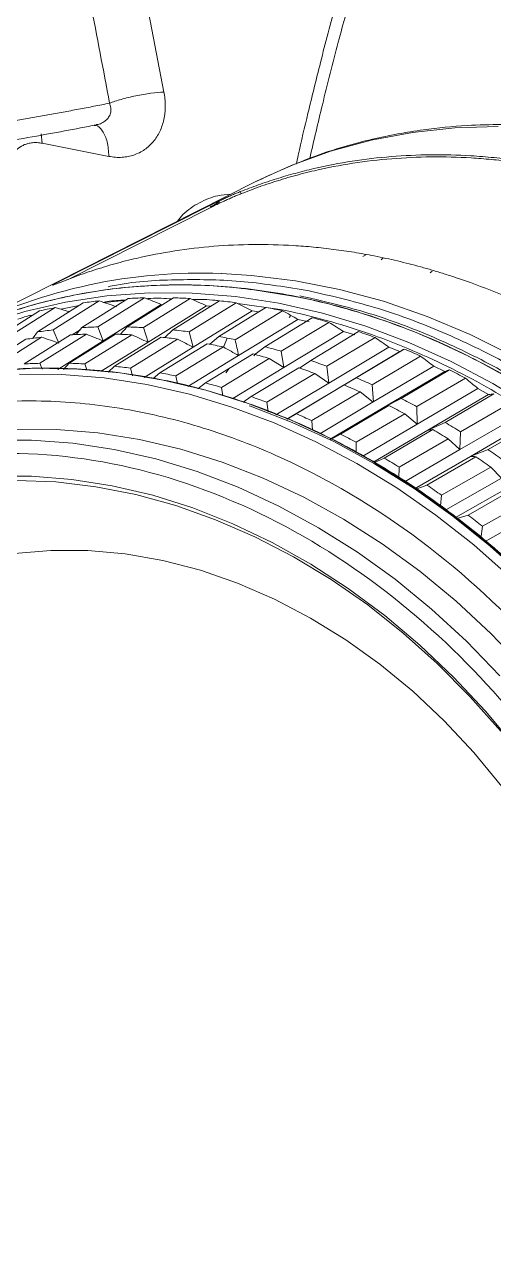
# Model space of a CAD drawing. Header units: millimetres. Extents: x -85 to 57, y -58 to 67.
# Drawn here: x -53.4 to -32.2, y -29.5 to 25.3 of the extents above; entities that cross this region are included whole.
import ezdxf

# ---------------------------------------------------------------- set-up
doc = ezdxf.new("R2010")
doc.units = ezdxf.units.MM

msp = doc.modelspace()

# ---------------------------------------------------------------- linework, layer by layer
at = {"color": 7, "linetype": 'Continuous', "lineweight": 15}
for p, q in [((-50.446, 39.836), (-47.077, 22.188)), ((-49.564, 19.287), (-52.571, 19.88)), ((-42.99, 18.122), (-56.076, 11.503)), ((-42.99, 18.122), (-42.894, 18.17)), ((-45.011, 17.068), (-51.954, 13.556)), ((-51.435, 13.707), (-44.969, 16.978)), ((-37.274, 14.613), (-37.204, 14.689)), ((-50.718, 12.67), (-52.786, 11.359)), ((-49.994, 12.761), (-52.075, 11.448)), ((-48.697, 12.868), (-50.779, 11.555)), ((-47.959, 12.899), (-50.055, 11.585)), ((-47.199, 12.599), (-49.818, 10.957)), ((-46.643, 12.899), (-48.739, 11.586)), ((-45.896, 12.87), (-48.006, 11.557)), ((-44.566, 12.765), (-46.676, 11.451)), ((-43.814, 12.675), (-45.938, 11.364)), ((-52.697, 12.308), (-54.751, 10.999)), ((-51.989, 12.457), (-54.056, 11.146)), ((-51.989, 12.457), (-51.346, 12.272)), ((-45.158, 12.539), (-47.795, 10.897)), ((-43.1, 12.314), (-45.756, 10.675)), ((-45.158, 12.539), (-44.955, 12.523)), ((-42.477, 12.464), (-44.601, 11.153)), ((-41.722, 12.315), (-43.861, 11.007)), ((-43.1, 12.314), (-42.797, 12.266)), ((-51.04, 11.237), (-50.779, 11.555)), ((-50.055, 11.585), (-49.818, 10.956)), ((-49.05, 11.249), (-48.739, 11.586)), ((-48.006, 11.557), (-47.795, 10.897)), ((-41.036, 11.927), (-43.709, 10.291)), ((-42.524, 10.691), (-40.385, 12)), ((-41.785, 10.487), (-39.632, 11.792)), ((-41.036, 11.927), (-40.53, 11.808)), ((-53.303, 11.031), (-55.371, 9.72)), ((-52.596, 11.119), (-54.677, 9.806)), ((-51.299, 11.226), (-53.381, 9.913)), ((-52.983, 11.091), (-53.022, 11.066)), ((-52.983, 11.091), (-52.786, 11.359)), ((-50.579, 11.256), (-52.675, 9.942)), ((-52.075, 11.448), (-51.814, 10.854)), ((-49.818, 10.957), (-51.872, 9.669)), ((-49.263, 11.257), (-51.358, 9.943)), ((-50.86, 11.456), (-51.219, 11.23)), ((-48.533, 11.228), (-50.643, 9.915)), ((-47.204, 11.123), (-49.314, 9.81)), ((-46.469, 11.036), (-48.593, 9.724)), ((-47.037, 11.103), (-46.676, 11.451)), ((-45.938, 11.364), (-45.755, 10.674)), ((-44.601, 11.153), (-45.01, 10.801)), ((-41.666, 9.748), (-38.975, 11.379)), ((-40.454, 10.068), (-38.301, 11.373)), ((-39.72, 9.808), (-37.553, 11.108)), ((-38.975, 11.379), (-38.471, 11.221)), ((-47.795, 10.897), (-49.911, 9.581)), ((-45.756, 10.675), (-47.969, 9.309)), ((-45.132, 10.825), (-47.257, 9.513)), ((-44.395, 10.68), (-46.534, 9.371)), ((-42.98, 10.342), (-42.524, 10.691)), ((-41.785, 10.487), (-41.666, 9.748)), ((-39.636, 9.049), (-36.927, 10.673)), ((-39.136, 8.852), (-36.428, 10.476)), ((-38.402, 9.288), (-36.235, 10.588)), ((-36.927, 10.673), (-36.428, 10.477)), ((-52.575, 9.679), (-52.675, 9.942)), ((-51.358, 9.943), (-51.615, 9.666)), ((-50.559, 9.652), (-50.643, 9.915)), ((-43.709, 10.291), (-45.994, 8.893)), ((-45.197, 9.055), (-43.058, 10.364)), ((-44.476, 8.856), (-42.323, 10.161)), ((-41.666, 9.748), (-42.323, 10.161)), ((-40.956, 9.729), (-40.454, 10.068)), ((-37.677, 8.973), (-35.496, 10.266)), ((-49.314, 9.81), (-49.596, 9.537)), ((-48.503, 9.384), (-48.593, 9.724)), ((-47.257, 9.513), (-47.56, 9.252)), ((-46.459, 9.016), (-46.534, 9.371)), ((-44.139, 9.703), (-44.287, 9.508)), ((-43.964, 8.356), (-41.666, 9.748)), ((-43.146, 8.437), (-40.992, 9.742)), ((-42.43, 8.184), (-40.262, 9.483)), ((-39.636, 9.048), (-40.262, 9.483)), ((-39.72, 9.808), (-39.635, 9.048)), ((-37.629, 8.196), (-34.902, 9.812)), ((-37.136, 7.961), (-34.41, 9.578)), ((-36.378, 8.354), (-34.196, 9.647)), ((-34.902, 9.813), (-34.41, 9.578)), ((-45.197, 9.055), (-45.548, 8.786)), ((-44.415, 8.476), (-44.476, 8.856)), ((-42.028, 7.614), (-39.636, 9.049)), ((-41.526, 7.419), (-39.136, 8.852)), ((-41.111, 7.663), (-38.944, 8.963)), ((-39.136, 8.851), (-38.402, 9.288)), ((-37.677, 8.973), (-37.628, 8.195)), ((-35.665, 7.985), (-33.47, 9.271)), ((-35.654, 7.193), (-32.91, 8.801)), ((-32.91, 8.801), (-32.428, 8.531)), ((-43.146, 8.437), (-43.51, 8.191)), ((-40.404, 7.356), (-38.223, 8.649)), ((-37.629, 8.195), (-38.223, 8.649)), ((-37.137, 7.961), (-36.378, 8.354)), ((-35.171, 6.923), (-32.428, 8.531)), ((-34.391, 7.27), (-32.196, 8.557)), ((-42.381, 7.751), (-42.43, 8.184)), ((-40.049, 6.761), (-37.629, 8.196)), ((-39.575, 6.515), (-37.136, 7.961)), ((-39.105, 6.737), (-36.923, 8.03)), ((-35.665, 7.985), (-35.654, 7.193)), ((-33.695, 6.849), (-31.486, 8.127)), ((-41.111, 7.663), (-41.524, 7.418)), ((-40.377, 6.93), (-40.404, 7.356)), ((-38.41, 6.377), (-36.214, 7.663)), ((-38.107, 5.757), (-35.654, 7.193)), ((-35.654, 7.192), (-36.214, 7.663)), ((-35.172, 6.923), (-34.391, 7.27)), ((-33.722, 6.046), (-30.961, 7.644)), ((-33.251, 5.741), (-30.491, 7.339)), ((-32.452, 6.043), (-30.243, 7.321)), ((-39.105, 6.737), (-39.554, 6.504)), ((-37.609, 5.495), (-35.172, 6.923)), ((-37.136, 5.662), (-34.94, 6.949)), ((-33.695, 6.849), (-33.722, 6.046)), ((-38.403, 5.91), (-38.41, 6.377)), ((-36.456, 5.251), (-34.247, 6.53)), ((-36.229, 4.596), (-33.722, 6.046)), ((-33.722, 6.046), (-34.247, 6.53)), ((-33.252, 5.741), (-32.452, 6.043)), ((-37.136, 5.662), (-37.569, 5.469)), ((-35.776, 4.28), (-33.251, 5.741)), ((-35.213, 4.445), (-33.004, 5.723)), ((-36.473, 4.755), (-36.456, 5.251)), ((-34.552, 3.985), (-32.33, 5.254)), ((-31.842, 4.76), (-32.33, 5.254)), ((-35.213, 4.445), (-35.734, 4.248)), ((-34.359, 3.324), (-31.842, 4.761)), ((-33.92, 2.975), (-31.385, 4.422)), ((-34.592, 3.509), (-34.552, 3.985)), ((-33.347, 3.091), (-31.125, 4.36)), ((-32.708, 2.584), (-30.473, 3.843)), ((-32.61, 1.886), (-30.023, 3.343)), ((-33.347, 3.091), (-33.863, 2.93)), ((-32.783, 2.017), (-32.708, 2.584))]:
    msp.add_line(p, q, dxfattribs=at)
at = {"color": 144, "linetype": 'Continuous', "lineweight": 0}
for p, q in [((-52.62, 20.3), (-52.571, 19.88)), ((-43.633, 17.694), (-43.594, 17.602)), ((-44.969, 16.978), (-45.011, 17.068)), ((-38.102, 14.762), (-37.963, 14.839)), ((-34.979, 14.098), (-35.068, 14.028)), ((-41.433, 12.011), (-41.348, 12.103)), ((-43.023, 10.282), (-42.939, 10.374))]:
    msp.add_line(p, q, dxfattribs=at)
at = {"color": 8, "linetype": 'Continuous', "lineweight": 15}
for p, q in [((-49.793, 12.693), (-48.847, 12.773)), ((-43.75, 12.643), (-41.826, 12.37)), ((-51.724, 12.381), (-50.909, 12.549)), ((-44.231, 11.082), (-44.391, 10.677))]:
    msp.add_line(p, q, dxfattribs=at)
at = {"color": 8, "linetype": 'Continuous', "lineweight": 15, "flags": 128}
for points in [[(-42.894, 18.17), (-41.333, 18.879), (-39.56, 19.521), (-37.733, 20.019), (-35.858, 20.37), (-33.944, 20.573), (-32, 20.628)], [(-44.975, 16.99), (-44.683, 17.173), (-44.568, 17.244)], [(-31.341, 10.282), (-33.259, 11.24), (-35.206, 12.061), (-37.175, 12.742), (-39.156, 13.279), (-41.14, 13.67), (-43.12, 13.914), (-44.488, 13.995)], [(-31.456, 0.292), (-33.101, 1.747), (-34.809, 3.09), (-36.571, 4.318), (-38.38, 5.424), (-40.228, 6.404), (-42.108, 7.253), (-44.011, 7.968), (-45.93, 8.546), (-47.855, 8.984), (-49.779, 9.281), (-51.694, 9.435), (-53.591, 9.446)], [(-31.916, -4.165), (-33.423, -2.608), (-35.002, -1.155), (-36.647, 0.189), (-38.35, 1.416), (-40.102, 2.521), (-41.896, 3.498), (-43.724, 4.343), (-45.576, 5.053), (-47.444, 5.623), (-49.32, 6.051), (-51.194, 6.336), (-53.058, 6.475), (-54.903, 6.469)]]:
    msp.add_lwpolyline(points, dxfattribs=at)
at = {"color": 7, "linetype": 'Continuous', "lineweight": 15, "flags": 128}
for points in [[(-30.387, 7.898), (-32.232, 9.025), (-34.116, 10.024), (-36.033, 10.889), (-37.974, 11.618), (-39.93, 12.207), (-41.893, 12.654), (-43.856, 12.957), (-45.808, 13.113), (-47.742, 13.124), (-49.65, 12.988), (-51.524, 12.707), (-53.355, 12.281), (-55.136, 11.712)], [(-54.747, 9.607), (-52.869, 9.717), (-50.965, 9.683), (-49.046, 9.505), (-47.118, 9.185), (-45.19, 8.723), (-43.271, 8.122), (-41.368, 7.384), (-39.49, 6.512), (-37.645, 5.511), (-35.841, 4.383), (-34.085, 3.135), (-32.384, 1.771), (-30.747, 0.297)], [(-18.574, -21.633), (-18.706, -21.028), (-19.262, -18.858), (-19.936, -16.709), (-20.726, -14.59), (-21.629, -12.511), (-22.641, -10.48), (-23.757, -8.505), (-24.973, -6.597), (-26.283, -4.762), (-27.682, -3.008), (-29.164, -1.344), (-30.722, 0.225), (-32.351, 1.691), (-34.042, 3.047), (-35.788, 4.289), (-37.583, 5.41), (-39.418, 6.407), (-41.286, 7.274), (-43.179, 8.008), (-43.238, 8.028)], [(-53.776, 6.962), (-51.928, 6.955), (-50.063, 6.802), (-48.188, 6.505), (-46.313, 6.063), (-44.446, 5.48), (-42.595, 4.758), (-40.771, 3.901), (-38.98, 2.912), (-37.232, 1.796), (-35.534, 0.558), (-33.895, -0.796), (-32.322, -2.259), (-30.822, -3.825)], [(-31.203, -7.406), (-32.566, -5.768), (-34.01, -4.223), (-35.528, -2.779), (-37.114, -1.443), (-38.759, -0.221), (-40.455, 0.88), (-42.194, 1.855), (-43.968, 2.7), (-45.768, 3.41), (-47.585, 3.982), (-49.411, 4.414), (-51.236, 4.702), (-53.051, 4.846), (-54.848, 4.844)], [(-53.747, 4.655), (-51.957, 4.585), (-50.154, 4.371), (-48.345, 4.014), (-46.54, 3.517), (-44.748, 2.882), (-42.978, 2.111), (-41.237, 1.209), (-39.535, 0.181), (-37.879, -0.97), (-36.279, -2.237), (-34.741, -3.615), (-33.273, -5.096), (-31.883, -6.673)], [(-31.834, -9.16), (-33.093, -7.633), (-34.434, -6.2), (-35.85, -4.868), (-37.333, -3.647), (-38.873, -2.542), (-40.463, -1.56), (-42.093, -0.706), (-43.753, 0.014), (-45.435, 0.596), (-47.128, 1.038), (-48.823, 1.336), (-50.51, 1.489), (-52.18, 1.496), (-53.823, 1.357)]]:
    msp.add_lwpolyline(points, dxfattribs=at)
at = {"color": 7, "linetype": 'Continuous', "lineweight": 15}
for centre, radius, start, end in [((-45.442, -9.753), 23.768, 87.7013, 116.5784), ((-47.359, -11.316), 24.221, 96.2447, 97.9722), ((-47.294, -12.116), 25.023, 91.524, 93.2143), ((-47.294, -13.076), 25.983, 86.9156, 88.564), ((-47.382, -14.175), 27.086, 82.4297, 84.033), ((-47.463, -10.69), 23.585, 101.0632, 102.8215), ((-47.574, -15.389), 28.316, 78.0723, 79.6289), ((-49.39, -13.257), 24.851, 91.5343, 93.204), ((-49.39, -14.21), 25.804, 86.9257, 88.554), ((-47.882, -16.689), 29.652, 73.8455, 75.3549), ((-49.978, -12.75), 24.012, 96.2579, 97.959), ((-49.454, -12.463), 24.054, 96.2552, 97.9617), ((-49.914, -13.543), 24.808, 91.5369, 93.2014), ((-49.914, -14.494), 25.759, 86.9282, 88.5515), ((-50.001, -15.584), 26.853, 82.4419, 84.0208), ((-49.477, -15.302), 26.9, 82.4395, 84.0233), ((-49.647, -16.396), 28.007, 78.8501, 79.6209), ((-49.691, -16.62), 28.235, 78.0833, 78.8501), ((-48.308, -18.043), 31.072, 69.7481, 71.2112), ((-50.192, -16.788), 28.072, 78.0841, 79.617), ((-49.974, -17.799), 29.448, 73.8546, 75.3457), ((-48.851, -19.418), 32.55, 65.7762, 67.1946), ((-52.009, -14.684), 24.636, 91.5474, 93.191), ((-52.01, -15.629), 25.581, 86.9384, 88.5413), ((-50.497, -18.076), 29.397, 73.857, 75.3434), ((-50.397, -19.144), 30.858, 69.757, 71.2023), ((-52.096, -16.711), 26.666, 82.4519, 84.0109), ((-52.286, -17.906), 27.877, 78.0938, 79.6074), ((-50.92, -19.419), 30.804, 69.7592, 71.2), ((-49.499, -20.779), 34.058, 61.9235, 63.2998), ((-52.588, -19.186), 29.192, 73.8663, 75.3341), ((-51.457, -20.782), 32.27, 65.787, 67.1838), ((-50.936, -20.509), 32.326, 65.7848, 67.186), ((-53.008, -20.519), 30.59, 69.7683, 71.191), ((-51.58, -21.861), 33.823, 61.9319, 63.2914), ((-52.1, -22.131), 33.765, 61.934, 63.2893), ((-53.542, -21.873), 32.045, 65.7957, 67.175), ((-52.312, -23.167), 35.321, 58.1904, 59.5113), ((-54.181, -23.213), 33.53, 61.9425, 63.2808), ((-52.831, -23.435), 35.26, 58.1925, 59.5092), ((-53.11, -24.397), 36.787, 54.5513, 55.8368), ((-54.906, -24.508), 35.015, 58.2007, 59.5009), ((-53.628, -24.663), 36.723, 54.5533, 55.8348), ((-55.698, -25.727), 36.468, 54.5613, 55.8267), ((-56.527, -26.844), 37.86, 51.0142, 52.2484)]:
    msp.add_arc(centre, radius, start, end, dxfattribs=at)
for points, knots in [([(-52.904, 39.443), (-52.352, 36.538), (-51.226, 30.619), (-50.101, 24.701), (-49.529, 21.687)], [0, 0, 0, 0, 0.490814, 1, 1, 1, 1]), ([(-37.542, 32.378), (-37.85, 31.348), (-38.46, 29.304), (-39.279, 26.351), (-39.986, 23.665), (-40.55, 21.37), (-40.912, 19.837), (-41.08, 19.065), (-41.11, 18.928)], [0, 0, 0, 0, 0.2330058, 0.4629209, 0.6624336, 0.8314981, 0.9700883, 1, 1, 1, 1]), ([(4.269, 23.654), (3.987, 23.636), (3.424, 23.602), (2.577, 23.561), (1.729, 23.53), (0.88, 23.508), (0.029, 23.495), (-0.824, 23.492), (-1.678, 23.498), (-2.533, 23.514), (-3.39, 23.539), (-4.248, 23.574), (-5.108, 23.617), (-7.414, 23.76), (-11.181, 24.137), (-16.417, 25), (-21.655, 26.201), (-25.713, 27.395), (-28.594, 28.367), (-30.312, 28.984), (-32.024, 29.636), (-33.73, 30.325), (-35.431, 31.046), (-36.56, 31.557), (-37.125, 31.812)], [0, 0, 0, 0, 0.020784, 0.041559, 0.062325, 0.083086, 0.103843, 0.124598, 0.145353, 0.16611, 0.18687, 0.207636, 0.228409, 0.249191, 0.374591, 0.500001, 0.625401, 0.750811, 0.792363, 0.833887, 0.875397, 0.91691, 0.958439, 1, 1, 1, 1]), ([(-47.077, 22.188), (-47.067, 22.134), (-47.048, 22.026), (-47.03, 21.864), (-47.019, 21.703), (-47.016, 21.495), (-47.03, 21.242), (-47.077, 20.95), (-47.154, 20.67), (-47.296, 20.319), (-47.544, 19.931), (-47.874, 19.629), (-48.181, 19.447), (-48.432, 19.343), (-48.692, 19.274), (-48.968, 19.24), (-49.259, 19.238), (-49.462, 19.271), (-49.564, 19.287)], [0, 0, 0, 0, 0.031684, 0.063233, 0.094749, 0.126336, 0.186549, 0.246664, 0.307864, 0.369112, 0.491201, 0.6131, 0.677171, 0.741456, 0.803139, 0.864894, 0.932242, 1, 1, 1, 1]), ([(-47.077, 22.188), (-47.249, 22.18), (-47.45, 22.162), (-47.884, 22.106), (-48.118, 22.067), (-48.577, 21.973), (-48.802, 21.918), (-49.205, 21.804), (-49.383, 21.744), (-49.529, 21.687)], [0, 0, 0, 0, 0.25, 0.25, 0.5, 0.5, 0.75, 0.75, 1, 1, 1, 1]), ([(-49.529, 21.687), (-49.764, 21.641), (-50.229, 21.549), (-50.929, 21.415), (-51.622, 21.285), (-52.309, 21.161), (-52.989, 21.041), (-53.662, 20.926), (-54.328, 20.816), (-54.987, 20.711), (-55.639, 20.611), (-56.284, 20.515), (-56.921, 20.425), (-57.55, 20.339), (-58.171, 20.259), (-58.784, 20.183), (-59.193, 20.135), (-59.395, 20.112)], [0, 0, 0, 0, 0.077065, 0.152638, 0.22672, 0.299314, 0.37042, 0.440039, 0.508175, 0.574828, 0.64, 0.703693, 0.765911, 0.826655, 0.885922, 0.943705, 1, 1, 1, 1]), ([(-59.853, 19.177), (-58.663, 19.323), (-56.284, 19.616), (-53.076, 20.143), (-51.084, 20.525), (-50.131, 20.708)], [0, 0, 0, 0, 0.342581, 0.685256, 1, 1, 1, 1]), ([(3.359, -16.187), (3.341, -15.792), (3.257, -14.019), (2.741, -11.277), (1.928, -8.002), (0.993, -5.167), (-0.154, -2.348), (-1.527, 0.443), (-3.135, 3.195), (-4.734, 5.517), (-6.228, 7.425), (-7.542, 8.948), (-8.916, 10.393), (-10.27, 11.683), (-11.575, 12.82), (-12.705, 13.723), (-13.588, 14.38), (-14.292, 14.878), (-15.025, 15.376), (-16.008, 16.004), (-17.249, 16.734), (-18.669, 17.486), (-20.159, 18.182), (-21.606, 18.774), (-22.982, 19.261), (-24.651, 19.769), (-26.568, 20.224), (-28.685, 20.553), (-30.403, 20.695), (-31.955, 20.734), (-33.538, 20.69), (-35.5, 20.5), (-37.794, 20.071), (-40.367, 19.332), (-42.084, 18.54), (-42.991, 18.122)], [0, 0, 0, 0, 0.0171019, 0.0768507, 0.1176856, 0.1593558, 0.2016301, 0.2444904, 0.2887118, 0.334271, 0.3621923, 0.3905018, 0.4191569, 0.4468799, 0.4704913, 0.4937076, 0.5096549, 0.5185338, 0.5314222, 0.5485374, 0.5699581, 0.5953389, 0.6205004, 0.6443141, 0.6667294, 0.6877061, 0.7253258, 0.7590075, 0.7895576, 0.8087065, 0.8345144, 0.8668491, 0.9054802, 0.9500418, 1, 1, 1, 1]), ([(-29.572, 18.842), (-29.747, 18.876), (-30.096, 18.943), (-30.619, 19.03), (-31.141, 19.107), (-31.663, 19.175), (-32.184, 19.231), (-32.705, 19.278), (-33.657, 19.344), (-35.036, 19.379), (-36.825, 19.297), (-38.587, 19.089), (-40.026, 18.81), (-41.158, 18.525), (-41.995, 18.28), (-42.822, 18.006), (-43.363, 17.798), (-43.633, 17.694)], [0, 0, 0, 0, 0.035748, 0.071468, 0.10717, 0.142865, 0.178565, 0.214279, 0.250019, 0.374995, 0.500003, 0.624979, 0.749987, 0.812501, 0.87497, 0.93745, 1, 1, 1, 1]), ([(-43.594, 17.602), (-43.44, 17.662), (-43.132, 17.782), (-42.666, 17.95), (-42.195, 18.108), (-41.722, 18.257), (-41.244, 18.395), (-40.763, 18.523), (-39.874, 18.739), (-38.561, 18.994), (-36.805, 19.201), (-35.021, 19.283), (-33.517, 19.245), (-32.307, 19.152), (-31.397, 19.05), (-30.485, 18.919), (-29.877, 18.805), (-29.572, 18.748)], [0, 0, 0, 0, 0.035748, 0.071468, 0.10717, 0.142865, 0.178565, 0.214279, 0.250019, 0.374995, 0.500003, 0.624979, 0.749987, 0.812501, 0.87497, 0.93745, 1, 1, 1, 1]), ([(-51.645, 13.641), (-51.491, 13.701), (-51.182, 13.822), (-50.714, 13.99), (-50.243, 14.149), (-49.768, 14.298), (-49.289, 14.436), (-48.806, 14.565), (-47.915, 14.782), (-46.598, 15.037), (-44.837, 15.245), (-43.048, 15.327), (-41.54, 15.289), (-40.327, 15.195), (-39.414, 15.093), (-38.5, 14.961), (-37.89, 14.847), (-37.584, 14.79)], [0, 0, 0, 0, 0.035748, 0.071468, 0.10717, 0.142865, 0.178565, 0.214279, 0.250019, 0.374995, 0.500003, 0.624979, 0.749987, 0.812501, 0.87497, 0.93745, 1, 1, 1, 1]), ([(-37.584, 14.79), (-37.41, 14.755), (-37.061, 14.684), (-36.538, 14.565), (-36.015, 14.436), (-35.493, 14.298), (-34.971, 14.149), (-34.45, 13.991), (-33.497, 13.681), (-32.116, 13.172), (-30.324, 12.385), (-28.558, 11.481), (-27.114, 10.634), (-25.979, 9.902), (-25.138, 9.326), (-24.308, 8.726), (-23.765, 8.304), (-23.493, 8.093)], [0, 0, 0, 0, 0.035748, 0.071468, 0.10717, 0.142865, 0.178565, 0.214279, 0.250019, 0.374995, 0.500003, 0.624979, 0.749987, 0.812501, 0.87497, 0.93745, 1, 1, 1, 1]), ([(-40.521, 13.209), (-41.503, 13.373), (-43.467, 13.701), (-46.374, 13.747), (-48.427, 13.647), (-49.472, 13.426), (-49.598, 13.4)], [0, 0, 0, 0, 0.318896, 0.637792, 0.956688, 1, 1, 1, 1]), ([(-57.981, 10.446), (-57.559, 10.695), (-56.272, 11.452), (-53.926, 12.346), (-50.968, 13.127), (-47.851, 13.508), (-44.618, 13.494), (-41.303, 13.064), (-37.965, 12.217), (-34.665, 10.962), (-31.482, 9.338), (-28.469, 7.392), (-25.683, 5.189), (-23.151, 2.791), (-20.888, 0.26), (-18.887, -2.367), (-16.988, -5.287), (-15.264, -8.475), (-13.785, -11.882), (-12.668, -15.164), (-11.869, -18.28), (-11.346, -21.206), (-11.041, -23.932), (-10.993, -25.666), (-10.97, -26.502)], [0, 0, 0, 0, 0.023858, 0.072673, 0.121746, 0.171691, 0.222235, 0.273084, 0.324855, 0.376304, 0.427121, 0.47702, 0.525744, 0.572244, 0.617232, 0.660579, 0.702194, 0.753555, 0.801858, 0.847129, 0.889447, 0.928933, 0.96573, 1, 1, 1, 1]), ([(-19.375, -48.628), (-19.281, -48.552), (-18.46, -47.885), (-17.103, -46.366), (-15.342, -44.078), (-13.841, -41.535), (-12.591, -38.796), (-11.61, -35.878), (-10.906, -32.811), (-10.486, -29.626), (-10.354, -26.352), (-10.511, -23.021), (-10.956, -19.664), (-11.685, -16.316), (-12.69, -13.007), (-13.962, -9.769), (-15.488, -6.634), (-17.254, -3.632), (-19.243, -0.792), (-21.436, 1.859), (-23.811, 4.296), (-26.346, 6.494), (-29.016, 8.433), (-31.796, 10.095), (-34.659, 11.457), (-37.577, 12.535), (-39.54, 12.985), (-40.521, 13.209)], [0, 0, 0, 0, 0.005332, 0.046776, 0.088221, 0.129665, 0.17111, 0.212554, 0.253999, 0.295443, 0.336888, 0.378332, 0.419777, 0.461221, 0.502666, 0.54411, 0.585555, 0.626999, 0.668444, 0.709888, 0.751333, 0.792777, 0.834222, 0.875666, 0.917111, 0.958555, 1, 1, 1, 1]), ([(-49.994, 12.761), (-49.863, 12.717), (-49.603, 12.629), (-49.342, 12.539), (-49.213, 12.495)], [0, 0, 0, 0, 0.501192, 1, 1, 1, 1]), ([(-47.959, 12.899), (-47.832, 12.849), (-47.579, 12.749), (-47.325, 12.649), (-47.199, 12.598)], [0, 0, 0, 0, 0.501192, 1, 1, 1, 1]), ([(-45.896, 12.87), (-45.773, 12.815), (-45.527, 12.705), (-45.281, 12.593), (-45.158, 12.538)], [0, 0, 0, 0, 0.501192, 1, 1, 1, 1]), ([(-43.814, 12.675), (-43.694, 12.615), (-43.456, 12.495), (-43.219, 12.374), (-43.101, 12.314)], [0, 0, 0, 0, 0.501192, 1, 1, 1, 1]), ([(-41.169, 12.964), (-39.92, 12.718), (-38.67, 12.384), (-36.2, 11.551), (-34.979, 11.052), (-31.4, 9.332), (-29.127, 7.887), (-24.968, 4.596), (-23.082, 2.752), (-19.765, -1.118), (-18.334, -3.143), (-15.914, -7.193), (-14.924, -9.217), (-13.325, -13.143), (-12.714, -15.045), (-11.792, -18.661), (-11.481, -20.376), (-11.079, -23.597), (-10.989, -25.102), (-10.977, -26.505)], [0, 0, 0, 0, 0.0625, 0.0625, 0.125, 0.125, 0.25, 0.25, 0.375, 0.375, 0.5, 0.5, 0.625, 0.625, 0.75, 0.75, 0.875, 0.875, 1, 1, 1, 1]), ([(-16.635, -45.34), (-16.355, -44.982), (-15.484, -43.867), (-14.275, -41.744), (-13.016, -39.014), (-12.038, -36.093), (-11.333, -33.028), (-10.913, -29.842), (-10.781, -26.568), (-10.938, -23.237), (-11.383, -19.881), (-12.112, -16.532), (-13.117, -13.223), (-14.389, -9.985), (-15.915, -6.85), (-17.681, -3.848), (-19.67, -1.008), (-21.863, 1.643), (-24.238, 4.079), (-26.773, 6.278), (-29.444, 8.216), (-32.224, 9.879), (-35.086, 11.241), (-38.004, 12.319), (-39.967, 12.768), (-40.949, 12.993)], [0, 0, 0, 0, 0.020994, 0.065494, 0.109994, 0.154494, 0.198995, 0.243495, 0.287995, 0.332496, 0.376996, 0.421496, 0.465996, 0.510497, 0.554997, 0.599497, 0.643998, 0.688498, 0.732998, 0.777499, 0.821999, 0.866499, 0.910999, 0.9555, 1, 1, 1, 1]), ([(-41.826, 12.37), (-40.586, 12.126), (-39.347, 11.795), (-36.896, 10.968), (-35.685, 10.473), (-32.134, 8.767), (-29.879, 7.333), (-25.753, 4.069), (-23.881, 2.24), (-20.591, -1.6), (-19.171, -3.608), (-16.769, -7.625), (-15.787, -9.633), (-14.199, -13.528), (-13.593, -15.415), (-12.678, -19.002), (-12.369, -20.704), (-11.97, -23.899), (-11.88, -25.393), (-11.868, -26.784)], [0, 0, 0, 0, 0.0625, 0.0625, 0.125, 0.125, 0.25, 0.25, 0.375, 0.375, 0.5, 0.5, 0.625, 0.625, 0.75, 0.75, 0.875, 0.875, 1, 1, 1, 1]), ([(-41.722, 12.315), (-41.607, 12.251), (-41.379, 12.122), (-41.15, 11.991), (-41.036, 11.927)], [0, 0, 0, 0, 0.501192, 1, 1, 1, 1]), ([(-39.632, 11.792), (-39.522, 11.723), (-39.303, 11.586), (-39.084, 11.448), (-38.975, 11.379)], [0, 0, 0, 0, 0.501192, 1, 1, 1, 1]), ([(-52.596, 11.119), (-52.465, 11.075), (-52.204, 10.987), (-51.944, 10.898), (-51.814, 10.853)], [0, 0, 0, 0, 0.501203, 1, 1, 1, 1]), ([(-50.579, 11.256), (-50.452, 11.206), (-50.198, 11.107), (-49.944, 11.006), (-49.818, 10.956)], [0, 0, 0, 0, 0.501203, 1, 1, 1, 1]), ([(-48.533, 11.228), (-48.41, 11.173), (-48.164, 11.063), (-47.918, 10.952), (-47.795, 10.896)], [0, 0, 0, 0, 0.5012032, 1, 1, 1, 1]), ([(-46.469, 11.036), (-46.35, 10.976), (-46.112, 10.856), (-45.874, 10.734), (-45.756, 10.674)], [0, 0, 0, 0, 0.5012032, 1, 1, 1, 1]), ([(-43.709, 10.291), (-43.734, 10.41), (-43.785, 10.649), (-43.836, 10.887), (-43.861, 11.007)], [0, 0, 0, 0, 0.4985225, 1, 1, 1, 1]), ([(-37.553, 11.108), (-37.448, 11.035), (-37.239, 10.891), (-37.031, 10.745), (-36.927, 10.673)], [0, 0, 0, 0, 0.501192, 1, 1, 1, 1]), ([(-44.395, 10.68), (-44.281, 10.615), (-44.052, 10.486), (-43.823, 10.355), (-43.709, 10.291)], [0, 0, 0, 0, 0.501203, 1, 1, 1, 1]), ([(-36.428, 10.476), (-36.395, 10.495), (-36.331, 10.532), (-36.267, 10.569), (-36.235, 10.588)], [0, 0, 0, 0, 0.498808, 1, 1, 1, 1]), ([(-35.496, 10.266), (-35.396, 10.191), (-35.198, 10.04), (-35.001, 9.888), (-34.902, 9.812)], [0, 0, 0, 0, 0.501192, 1, 1, 1, 1]), ([(-17.661, -29.82), (-17.677, -29.001), (-17.708, -27.304), (-17.983, -24.633), (-18.469, -21.764), (-19.226, -18.706), (-20.293, -15.482), (-21.714, -12.131), (-23.388, -8.974), (-25.25, -6.061), (-27.234, -3.422), (-29.485, -0.879), (-31.995, 1.514), (-34.726, 3.685), (-37.643, 5.584), (-40.705, 7.166), (-43.879, 8.401), (-47.131, 9.26), (-50.403, 9.719), (-53.632, 9.76), (-56.748, 9.403), (-59.679, 8.632), (-61.716, 7.895), (-62.714, 7.328), (-62.86, 7.245)], [0, 0, 0, 0, 0.034689, 0.071936, 0.111904, 0.15474, 0.200564, 0.249458, 0.301447, 0.344353, 0.389074, 0.435513, 0.48353, 0.532943, 0.582616, 0.633171, 0.684334, 0.735804, 0.788208, 0.840286, 0.891725, 0.942233, 0.991553, 1, 1, 1, 1]), ([(-34.41, 9.577), (-34.374, 9.589), (-34.303, 9.613), (-34.232, 9.636), (-34.196, 9.647)], [0, 0, 0, 0, 0.4988079, 1, 1, 1, 1]), ([(-39.137, 8.851), (-39.105, 8.87), (-39.04, 8.908), (-38.976, 8.945), (-38.944, 8.963)], [0, 0, 0, 0, 0.498797, 1, 1, 1, 1]), ([(-33.47, 9.271), (-33.376, 9.193), (-33.189, 9.036), (-33.003, 8.879), (-32.91, 8.801)], [0, 0, 0, 0, 0.501192, 1, 1, 1, 1]), ([(-76.659, -18.68), (-76.664, -17.34), (-76.595, -15.931), (-76.246, -12.995), (-75.967, -11.468), (-75.122, -8.348), (-74.556, -6.754), (-73.064, -3.594), (-72.135, -2.026), (-69.857, 0.942), (-68.505, 2.342), (-65.368, 4.797), (-63.581, 5.851), (-59.635, 7.432), (-57.477, 7.957), (-54.077, 8.253), (-52.917, 8.271), (-50.569, 8.138), (-49.381, 7.987), (-47.005, 7.519), (-45.817, 7.201), (-43.468, 6.409), (-42.308, 5.935), (-38.904, 4.299), (-36.743, 2.926), (-32.788, -0.203), (-30.995, -1.957), (-27.841, -5.636), (-26.48, -7.562), (-24.179, -11.412), (-23.238, -13.336), (-21.716, -17.069), (-21.135, -18.877), (-20.259, -22.316), (-19.962, -23.947), (-19.58, -27.009), (-19.494, -28.441), (-19.483, -29.774)], [0, 0, 0, 0, 0.0625, 0.0625, 0.125, 0.125, 0.1875, 0.1875, 0.25, 0.25, 0.3125, 0.3125, 0.375, 0.375, 0.4375, 0.4375, 0.46875, 0.46875, 0.5, 0.5, 0.53125, 0.53125, 0.5625, 0.5625, 0.625, 0.625, 0.6875, 0.6875, 0.75, 0.75, 0.8125, 0.8125, 0.875, 0.875, 0.9375, 0.9375, 1, 1, 1, 1]), ([(-32.428, 8.53), (-32.389, 8.535), (-32.311, 8.544), (-32.234, 8.552), (-32.196, 8.557)], [0, 0, 0, 0, 0.498808, 1, 1, 1, 1]), ([(-37.137, 7.96), (-37.101, 7.972), (-37.03, 7.996), (-36.959, 8.019), (-36.923, 8.03)], [0, 0, 0, 0, 0.498797, 1, 1, 1, 1]), ([(-35.172, 6.922), (-35.133, 6.927), (-35.056, 6.936), (-34.979, 6.944), (-34.94, 6.949)], [0, 0, 0, 0, 0.4987972, 1, 1, 1, 1]), ([(-76.352, -19.604), (-76.356, -18.336), (-76.291, -17.002), (-75.961, -14.222), (-75.696, -12.777), (-74.897, -9.824), (-74.361, -8.316), (-72.948, -5.325), (-72.069, -3.842), (-69.912, -1.033), (-68.633, 0.291), (-65.664, 2.614), (-63.973, 3.611), (-60.24, 5.106), (-58.198, 5.603), (-53.909, 5.976), (-51.663, 5.852), (-47.168, 4.966), (-44.921, 4.205), (-40.629, 2.143), (-38.585, 0.844), (-34.844, -2.114), (-33.147, -3.772), (-30.164, -7.251), (-28.876, -9.072), (-26.698, -12.712), (-25.807, -14.532), (-24.366, -18.062), (-23.816, -19.772), (-22.985, -23.025), (-22.704, -24.567), (-22.341, -27.464), (-22.259, -28.818), (-22.247, -30.08)], [0, 0, 0, 0, 0.0625, 0.0625, 0.125, 0.125, 0.1875, 0.1875, 0.25, 0.25, 0.3125, 0.3125, 0.375, 0.375, 0.4375, 0.4375, 0.5, 0.5, 0.5625, 0.5625, 0.625, 0.625, 0.6875, 0.6875, 0.75, 0.75, 0.8125, 0.8125, 0.875, 0.875, 0.9375, 0.9375, 1, 1, 1, 1]), ([(-33.252, 5.74), (-33.211, 5.738), (-33.128, 5.732), (-33.046, 5.726), (-33.004, 5.723)], [0, 0, 0, 0, 0.4987972, 1, 1, 1, 1]), ([(-77.123, -18.587), (-77.085, -19.709), (-77.01, -21.886), (-76.555, -25.048), (-75.94, -27.889), (-75.244, -30.304), (-74.538, -32.337), (-73.824, -34.125), (-73.059, -35.822), (-72.136, -37.655), (-71.029, -39.606), (-69.681, -41.697), (-68.15, -43.789), (-66.389, -45.9), (-64.384, -47.992), (-62.166, -49.984), (-59.8, -51.793), (-57.364, -53.362), (-55.22, -54.505), (-53.448, -55.303), (-52.137, -55.82), (-51.032, -56.202), (-50.167, -56.468), (-49.404, -56.681), (-48.554, -56.895), (-47.441, -57.135), (-46.02, -57.374), (-44.329, -57.556), (-42.082, -57.642), (-39.45, -57.471), (-36.852, -57.021), (-35.331, -56.505), (-34.723, -56.3)], [0, 0, 0, 0, 0.050364, 0.097744, 0.140531, 0.177198, 0.206575, 0.233348, 0.260035, 0.286545, 0.321452, 0.356396, 0.393648, 0.43346, 0.47589, 0.520722, 0.565643, 0.609877, 0.653182, 0.678632, 0.701677, 0.720466, 0.734951, 0.745575, 0.759148, 0.777909, 0.801851, 0.830937, 0.863569, 0.916397, 0.966649, 1, 1, 1, 1]), ([(-76.583, -19.66), (-76.554, -20.586), (-76.5, -22.275), (-76.204, -24.658), (-75.825, -26.772), (-75.201, -29.412), (-74.168, -32.642), (-72.718, -35.968), (-71.208, -38.764), (-69.731, -41.105), (-68.194, -43.202), (-66.618, -45.084), (-65.117, -46.676), (-63.666, -48.047), (-62.45, -49.084), (-61.389, -49.919), (-60.329, -50.696), (-59.05, -51.555), (-57.568, -52.445), (-55.888, -53.328), (-54.17, -54.097), (-52.519, -54.711), (-50.981, -55.185), (-49.231, -55.619), (-47.138, -55.967), (-45.021, -56.148), (-43.688, -56.08), (-43.156, -56.053)], [0, 0, 0, 0, 0.050412, 0.091957, 0.128549, 0.164522, 0.235056, 0.305645, 0.352895, 0.400222, 0.449759, 0.488957, 0.529567, 0.565978, 0.595875, 0.615948, 0.6395, 0.667831, 0.701053, 0.735988, 0.775094, 0.80886, 0.838353, 0.869831, 0.91623, 0.966618, 1, 1, 1, 1]), ([(-22.246, -30.268), (-22.241, -31.536), (-22.306, -32.87), (-22.636, -35.65), (-22.901, -37.095), (-23.701, -40.048), (-24.236, -41.556), (-25.649, -44.547), (-26.528, -46.03), (-28.685, -48.839), (-29.964, -50.163), (-32.933, -52.486), (-34.625, -53.483), (-38.358, -54.978), (-40.399, -55.475), (-44.689, -55.848), (-46.935, -55.724), (-51.43, -54.838), (-53.676, -54.077), (-57.969, -52.015), (-60.013, -50.716), (-63.754, -47.758), (-65.45, -46.1), (-68.434, -42.621), (-69.722, -40.8), (-71.899, -37.16), (-72.79, -35.34), (-74.231, -31.81), (-74.781, -30.1), (-75.612, -26.847), (-75.893, -25.305), (-76.257, -22.408), (-76.339, -21.054), (-76.35, -19.792)], [0, 0, 0, 0, 0.0625, 0.0625, 0.125, 0.125, 0.1875, 0.1875, 0.25, 0.25, 0.3125, 0.3125, 0.375, 0.375, 0.4375, 0.4375, 0.5, 0.5, 0.5625, 0.5625, 0.625, 0.625, 0.6875, 0.6875, 0.75, 0.75, 0.8125, 0.8125, 0.875, 0.875, 0.9375, 0.9375, 1, 1, 1, 1])]:
    msp.add_open_spline(points, degree=3, knots=knots, dxfattribs=at)
at = {"color": 8, "linetype": 'Continuous', "lineweight": 15}
for points, knots in [([(-37.125, 31.812), (-37.368, 30.999), (-37.852, 29.379), (-38.545, 26.921), (-39.243, 24.339), (-39.902, 21.761), (-40.311, 20), (-40.499, 19.191)], [0, 0, 0, 0, 0.196126, 0.390629, 0.588107, 0.810626, 1, 1, 1, 1]), ([(-50.132, 20.718), (-50.104, 20.72), (-49.997, 20.725), (-49.838, 20.806), (-49.662, 20.926), (-49.538, 21.089), (-49.472, 21.278), (-49.464, 21.484), (-49.507, 21.619), (-49.529, 21.687)], [0, 0, 0, 0, 0.05827, 0.2238, 0.382571, 0.536391, 0.688301, 0.841841, 1, 1, 1, 1]), ([(-49.564, 19.287), (-49.579, 19.516), (-49.609, 19.973), (-49.836, 20.449), (-50.058, 20.695), (-50.206, 20.687), (-50.226, 20.686)], [0, 0, 0, 0, 0.316595, 0.633189, 0.949784, 1, 1, 1, 1]), ([(-46.465, 16.364), (-46.385, 16.466), (-46.112, 16.813), (-45.494, 17.209), (-44.758, 17.524), (-44.255, 17.567), (-44.055, 17.583)], [0, 0, 0, 0, 0.135587, 0.465264, 0.788089, 1, 1, 1, 1]), ([(-57.075, 10.941), (-56.512, 11.225), (-55.115, 11.932), (-52.716, 12.701), (-49.935, 13.286), (-47.061, 13.523), (-44.13, 13.453), (-42.156, 13.127), (-41.169, 12.964)], [0, 0, 0, 0, 0.118782, 0.295025, 0.471269, 0.647513, 0.823756, 1, 1, 1, 1]), ([(-47.855, 12.857), (-47.791, 12.863), (-47.423, 12.899), (-47.043, 12.87), (-46.729, 12.846)], [0, 0, 0, 0, 0.173103, 1, 1, 1, 1]), ([(-45.778, 12.817), (-45.44, 12.823), (-45.041, 12.83), (-44.636, 12.769), (-44.574, 12.76)], [0, 0, 0, 0, 0.847121, 1, 1, 1, 1]), ([(-53.671, 11.928), (-53.539, 11.978), (-53.319, 12.061), (-53.085, 12.103), (-52.991, 12.12)], [0, 0, 0, 0, 0.599422, 1, 1, 1, 1])]:
    msp.add_open_spline(points, degree=3, knots=knots, dxfattribs=at)
at = {"color": 144, "linetype": 'Continuous', "lineweight": 0}
for points, knots in [([(-52.571, 19.88), (-52.608, 19.886), (-52.682, 19.899), (-52.792, 19.909), (-52.901, 19.91), (-53.008, 19.903), (-53.113, 19.888), (-53.233, 19.862), (-53.366, 19.818), (-53.555, 19.728), (-53.769, 19.574), (-53.978, 19.328), (-54.108, 19.08), (-54.181, 18.862), (-54.22, 18.69), (-54.245, 18.511), (-54.247, 18.388), (-54.249, 18.326)], [0, 0, 0, 0, 0.04215, 0.0839, 0.125428, 0.166911, 0.20853, 0.250461, 0.312867, 0.375474, 0.500272, 0.625046, 0.749837, 0.812233, 0.874841, 0.937195, 1, 1, 1, 1]), ([(-45.011, 17.068), (-44.995, 17.076), (-44.964, 17.092), (-44.911, 17.118), (-44.852, 17.147), (-44.789, 17.178), (-44.69, 17.225), (-44.547, 17.293), (-44.359, 17.38), (-44.166, 17.468), (-43.978, 17.551), (-43.796, 17.628), (-43.688, 17.672), (-43.633, 17.694)], [0, 0, 0, 0, 0.050273, 0.100092, 0.149915, 0.200202, 0.251403, 0.373184, 0.498289, 0.622655, 0.749171, 0.874578, 1, 1, 1, 1]), ([(-43.594, 17.602), (-43.62, 17.591), (-43.673, 17.57), (-43.758, 17.535), (-43.846, 17.498), (-43.968, 17.446), (-44.125, 17.376), (-44.318, 17.289), (-44.505, 17.202), (-44.664, 17.127), (-44.79, 17.066), (-44.889, 17.018), (-44.942, 16.991), (-44.969, 16.978)], [0, 0, 0, 0, 0.062872, 0.125329, 0.187806, 0.250737, 0.3771, 0.501456, 0.626529, 0.748433, 0.833324, 0.916473, 1, 1, 1, 1]), ([(-51.645, 13.641), (-51.671, 13.631), (-51.723, 13.61), (-51.794, 13.582), (-51.859, 13.557), (-51.938, 13.526), (-52.019, 13.496), (-52.084, 13.473), (-52.115, 13.465), (-52.106, 13.474), (-52.073, 13.494), (-52.025, 13.52), (-51.978, 13.544), (-51.954, 13.556)], [0, 0, 0, 0, 0.063192, 0.125929, 0.188648, 0.251785, 0.37753, 0.501141, 0.625947, 0.747372, 0.832727, 0.91622, 1, 1, 1, 1]), ([(-48.809, 12.797), (-49.086, 12.787), (-49.422, 12.775), (-49.743, 12.706), (-49.798, 12.694)], [0, 0, 0, 0, 0.827199, 1, 1, 1, 1])]:
    msp.add_open_spline(points, degree=3, knots=knots, dxfattribs=at)

doc.saveas('drawing.dxf')
